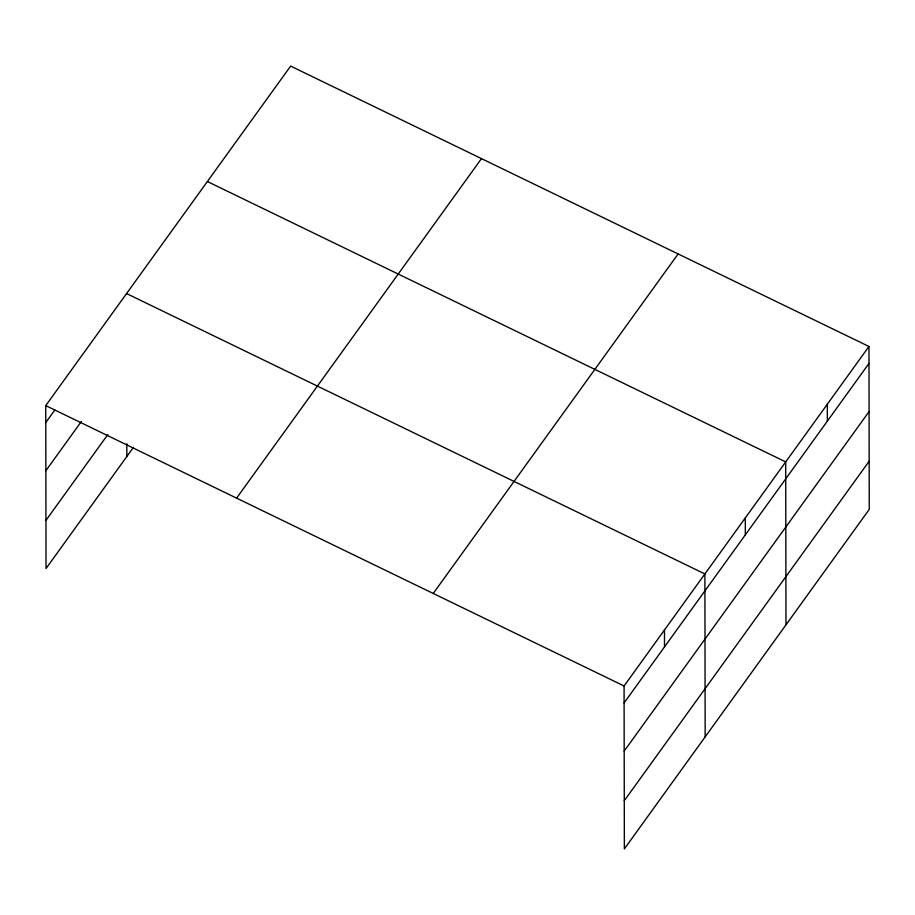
<?xml version="1.0" encoding="UTF-8"?>
<svg xmlns="http://www.w3.org/2000/svg" width="915" height="915" viewBox="0 0 915 915"><rect width="100%" height="100%" fill="white"/><g stroke="black" fill="none" stroke-linecap="round" stroke-linejoin="round"><path stroke-width="1.37" d="M133.441 447.344L46.036 568.524L45.75 405.608L290.638 66.097L868.964 346.476L869.25 509.392L624.362 848.903L624.076 685.987L868.964 346.476M45.784 422.547L54.854 409.966M45.864 470.722L81.321 421.552M45.956 520.349L107.798 434.602M236.596 498.137L481.484 158.615M433.23 593.469L678.118 253.947M624.099 702.926L868.998 363.404M624.19 751.101L869.078 411.578M624.27 800.728L869.17 461.217M207.385 181.525L785.699 461.903L785.985 624.831M126.567 293.566L704.882 573.945L705.168 736.861M45.75 405.608L624.076 685.987M827.332 404.19L827.366 421.129M745.29 517.924L745.325 534.863M664.484 629.966L664.507 646.905M126.83 443.729L126.853 456.482"/></g></svg>
